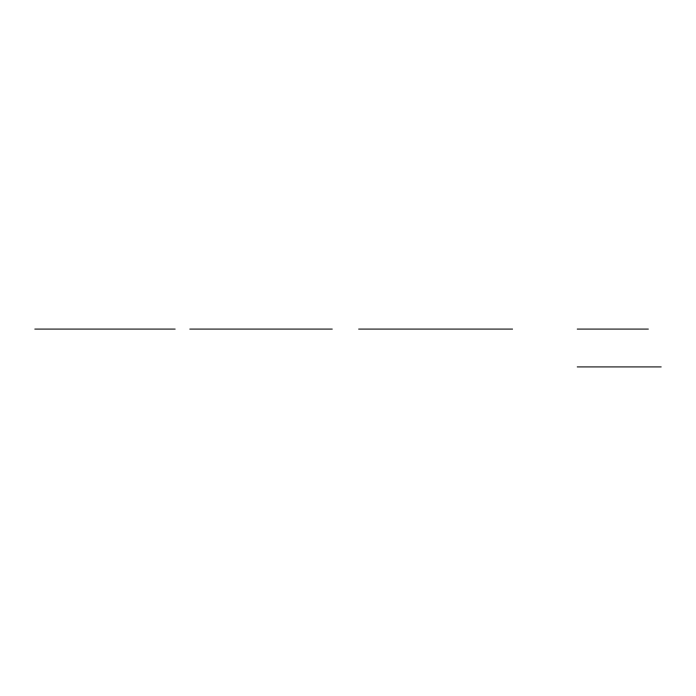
<?xml version="1.0" encoding="UTF-8"?>
<svg xmlns="http://www.w3.org/2000/svg" width="696" height="696" viewBox="0 0 696 696"><rect width="100%" height="100%" fill="white"/><g stroke="black" fill="none" stroke-linecap="round" stroke-linejoin="round"><path stroke-width="1.04" d="M34.8 329.086L175.166 329.086M189.791 329.086L332.27 329.086M358.657 329.086L512.56 329.086M577.219 329.086L648.341 329.086M577.219 366.914L661.2 366.914"/></g></svg>
